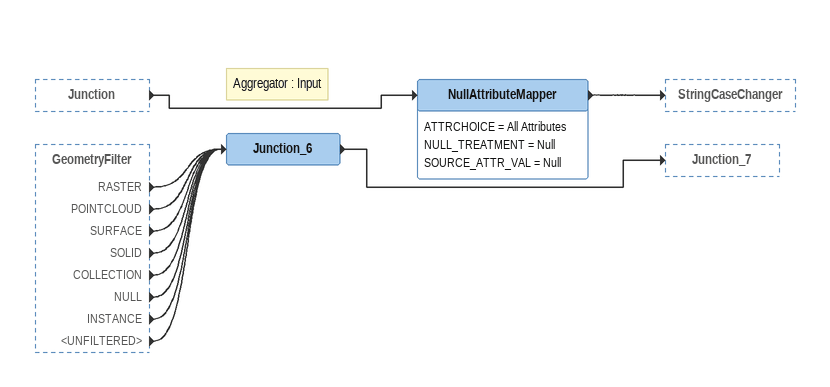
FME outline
Junction [outside]
    -> NullAttributeMapper
GeometryFilter [outside]
    RASTER -> Junction_6
    POINTCLOUD -> Junction_6
    SURFACE -> Junction_6
    SOLID -> Junction_6
    COLLECTION -> Junction_6
    NULL -> Junction_6
    INSTANCE -> Junction_6
    <UNFILTERED> -> Junction_6
NullAttributeMapper
    ATTRCHOICE = All Attributes
    NULL_TREATMENT = Null
    SOURCE_ATTR_VAL = Null
    -> StringCaseChanger
Note: Aggregator : Input
Junction_6
    -> Junction_7
